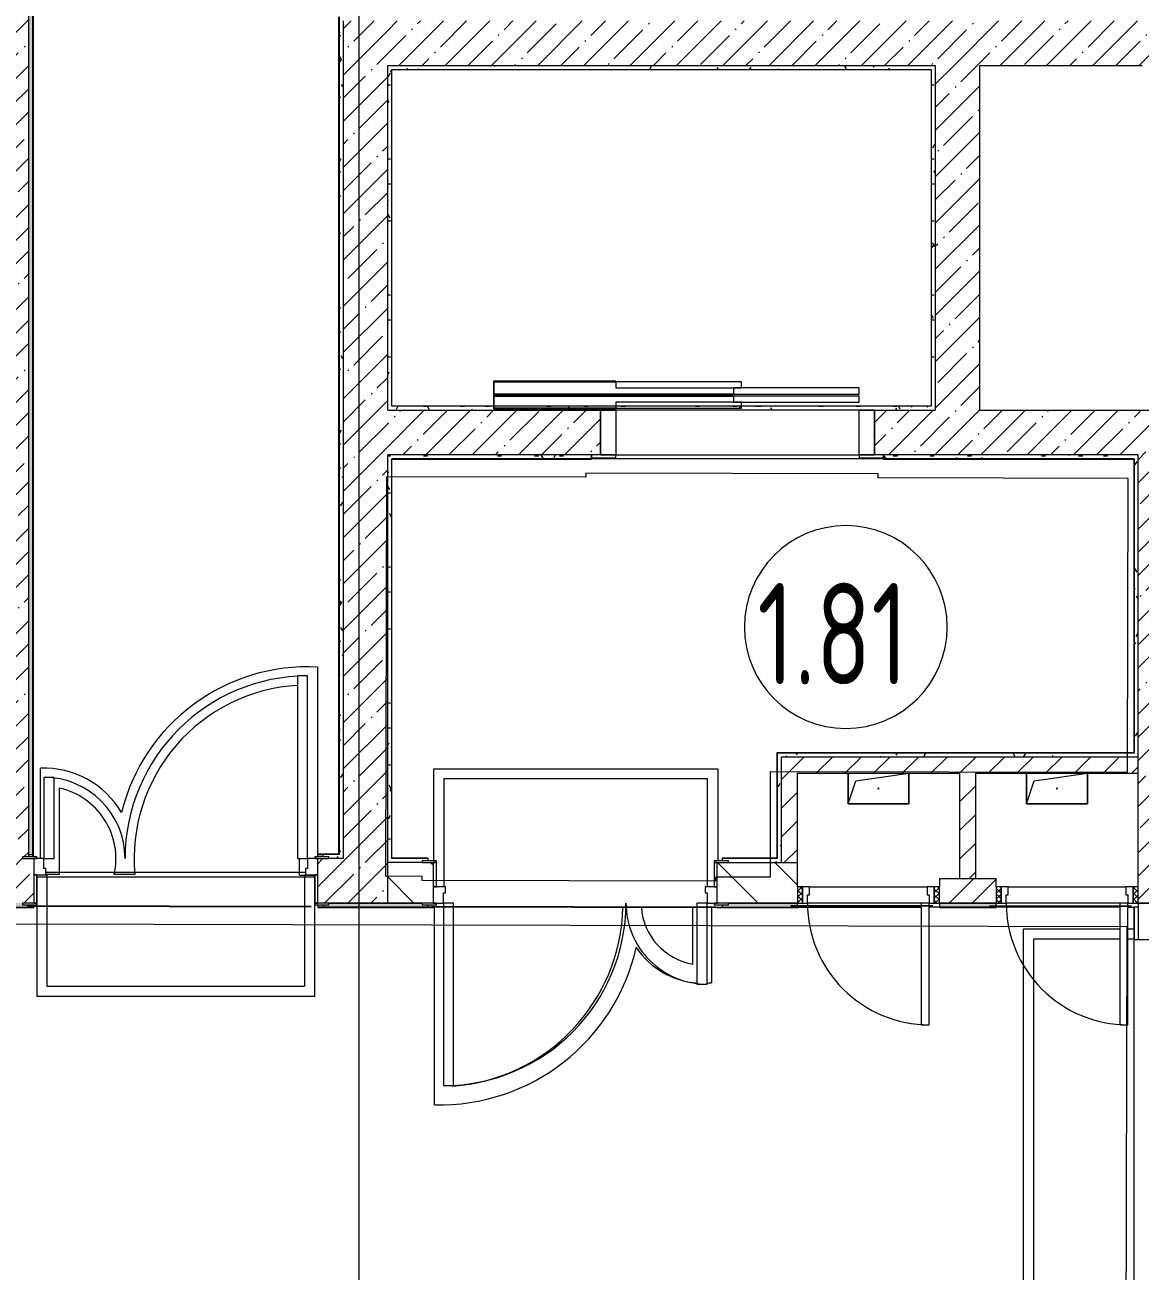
# Model space of a CAD drawing. Header units: millimetres. Extents: x -1113 to 415037, y -3642 to 354837.
# Drawn here: x 93076 to 98574, y 11449 to 17594 of the extents above; entities that cross this region are included whole.
import ezdxf

# ---------------------------------------------------------------- set-up
doc = ezdxf.new("R2010")
doc.units = ezdxf.units.MM
for name, color, linetype, lineweight in [('A-AREA-BNDY', 7, 'Continuous', 5), ('A-AREA-IDEN', 7, 'Continuous', 9), ('A-DOOR-2', 7, 'Continuous', 5), ('A-DOOR-FRAM-2', 7, 'Continuous', 5), ('A-FLOR', 7, 'Continuous', 9), ('A-GENM', 7, 'Continuous', 9), ('A-WALL', 7, 'Continuous', 5), ('I-WALL', 7, 'Continuous', 5), ('Оси', 7, 'Continuous', 9)]:
    doc.layers.add(name, color=color, linetype=linetype, lineweight=lineweight)
for name, color, linetype, lineweight, true_color in [('A-DOOR-1', 7, 'Continuous', 5, 0xc0c0c0), ('A-DOOR-FRAM-1', 7, 'Continuous', 5, 0xc0c0c0), ('A-WALL-1', 9, 'Continuous', 5, 0x808080), ('A-WALL-FNSH-1', 9, 'Continuous', 5, 0x808080)]:
    doc.layers.add(name, color=color, linetype=linetype, lineweight=lineweight, true_color=true_color)
doc.styles.add('СПДС', font='ГОСТ тип А.ttf', dxfattribs={"width": 0.9})
pattern_1 = [(135, (64.7, -136.06), (-141.42136, -141.42136), [])]
pattern_2 = [(45, (64.7, -136.06), (-114.04925, 114.04925), []), (45, (178.75, -136.06), (-114.04925, 114.04925), [201.612, -40.322, 6.706, -33.617])]
pattern_3 = [(45, (64.7, -136.06), (-70.71068, 70.71068), [])]
pattern_4 = [(0, (64.7, -136.06), (243.84, 60.96), [20.117, -162.763, 20.117, -162.763, -975.36]), (0, (64.7, -136.06), (243.84, 60.96), [-365.76, 20.117, -345.643, 20.117, -162.763, -426.72]), (0, (64.7, -136.06), (243.84, 60.96), [-914.4, 20.117, -101.803, 20.117, -284.683]), (120, (156.14, -105.58), (-174.71291, 180.691634), [20.117, -162.763, 20.117, -162.763, -975.36]), (120, (156.14, -105.58), (-174.71291, 180.691634), [-365.76, 20.117, -345.643, 20.117, -162.763, -426.72]), (120, (156.14, -105.58), (-174.71291, 180.691634), [-914.4, 20.117, -101.803, 20.117, -284.683]), (240, (186.62, 16.34), (-69.12709, -241.651634), [20.117, -162.763, 20.117, -162.763, -975.36]), (240, (186.62, 16.34), (-69.12709, -241.651634), [-365.76, 20.117, -345.643, 20.117, -162.763, -426.72]), (240, (186.62, 16.34), (-69.12709, -241.651634), [-914.4, 20.117, -101.803, 20.117, -284.683])]

# ---------------------------------------------------------------- blocks, each defined once
blk = doc.blocks.new('110_Дверь_СКБ_2Ст - Д-1_л_Лестничная клетка EIS60 2-32142534-Объем проектирования 1 этажа')
at = {"layer": 'A-DOOR-1'}
for p, q in [((662.5, 1010), (612.5, 1010)), ((612.5, 1010), (612.5, 110)), ((662.5, 110), (662.5, 1010)), ((-637.5, 510), (-637.5, 110)), ((-587.5, 510), (-637.5, 510)), ((-587.5, 110), (-587.5, 510)), ((-637.5, 110), (-587.5, 110)), ((612.5, 110), (662.5, 110))]:
    blk.add_line(p, q, dxfattribs=at)
for centre, radius, start, end in [((662.5, 110), 900, 90, 180), ((-637.5, 110), 400, 360, 90)]:
    blk.add_arc(centre, radius, start, end, dxfattribs=at)
at = {"layer": 'A-DOOR-FRAM-1'}
for p, q in [((-672.5, 118), (-742.5, 118)), ((-742.5, 118), (-742.5, 110)), ((-742.5, 110), (-672.5, 110)), ((-637.5, 110), (-687.5, 110)), ((-687.5, 110), (-687.5, 30)), ((-672.5, 110), (-672.5, 118)), ((-637.5, 60), (-637.5, 110)), ((662.5, 110), (662.5, 60)), ((712.5, 110), (662.5, 110)), ((767.5, 118), (697.5, 118)), ((697.5, 118), (697.5, 110)), ((697.5, 110), (767.5, 110)), ((712.5, 30), (712.5, 110)), ((767.5, 110), (767.5, 118)), ((-687.5, 30), (-627.5, 30)), ((-672.5, 30), (-687.5, 30)), ((-687.5, 30), (-687.5, -110)), ((-672.5, -110), (-672.5, 30)), ((-627.5, 60), (-637.5, 60)), ((-627.5, 30), (-627.5, 60)), ((662.5, 60), (652.5, 60)), ((652.5, 60), (652.5, 30)), ((652.5, 30), (712.5, 30)), ((712.5, 30), (697.5, 30)), ((697.5, 30), (697.5, -110)), ((712.5, -110), (712.5, 30)), ((-672.5, -110), (-742.5, -110)), ((-742.5, -110), (-742.5, -118)), ((-742.5, -118), (-672.5, -118)), ((-687.5, -110), (-672.5, -110)), ((-672.5, -118), (-672.5, -110)), ((697.5, -110), (712.5, -110)), ((767.5, -110), (697.5, -110)), ((697.5, -110), (697.5, -118)), ((697.5, -118), (767.5, -118)), ((767.5, -118), (767.5, -110))]:
    blk.add_line(p, q, dxfattribs=at)
blk = doc.blocks.new('110_Дверь_СКБ_2Ст - Д-3а 1450x2100h_Лестничная клетка из коридора-32213611-Объем проектирования 1 этажа')
at = {"layer": 'A-DOOR-1'}
for p, q in [((662.5, 1000), (612.5, 1000)), ((612.5, 1000), (612.5, 100)), ((662.5, 100), (662.5, 1000)), ((-637.5, 500), (-637.5, 100)), ((-587.5, 500), (-637.5, 500)), ((-587.5, 100), (-587.5, 500)), ((-637.5, 100), (-587.5, 100)), ((612.5, 100), (662.5, 100))]:
    blk.add_line(p, q, dxfattribs=at)
for centre, radius, start, end in [((662.5, 100), 900, 90, 180), ((-637.5, 100), 400, 360, 90)]:
    blk.add_arc(centre, radius, start, end, dxfattribs=at)
at = {"layer": 'A-DOOR-FRAM-1'}
for p, q in [((-672.5, 108), (-742.5, 108)), ((-742.5, 108), (-742.5, 100)), ((-742.5, 100), (-672.5, 100)), ((-637.5, 100), (-687.5, 100)), ((-687.5, 100), (-687.5, 20)), ((-672.5, 100), (-672.5, 108)), ((-637.5, 50), (-637.5, 100)), ((662.5, 100), (662.5, 50)), ((712.5, 100), (662.5, 100)), ((767.5, 108), (697.5, 108)), ((697.5, 108), (697.5, 100)), ((697.5, 100), (767.5, 100)), ((712.5, 20), (712.5, 100)), ((767.5, 100), (767.5, 108)), ((-687.5, 20), (-627.5, 20)), ((-672.5, 20), (-687.5, 20)), ((-687.5, 20), (-687.5, -100)), ((-672.5, -100), (-672.5, 20)), ((-627.5, 50), (-637.5, 50)), ((-627.5, 20), (-627.5, 50)), ((662.5, 50), (652.5, 50)), ((652.5, 50), (652.5, 20)), ((652.5, 20), (712.5, 20)), ((712.5, 20), (697.5, 20)), ((697.5, 20), (697.5, -100)), ((712.5, -100), (712.5, 20)), ((-672.5, -100), (-742.5, -100)), ((-742.5, -100), (-742.5, -108)), ((-742.5, -108), (-672.5, -108)), ((-687.5, -100), (-672.5, -100)), ((-672.5, -108), (-672.5, -100)), ((697.5, -100), (712.5, -100)), ((767.5, -100), (697.5, -100)), ((697.5, -100), (697.5, -108)), ((697.5, -108), (767.5, -108)), ((767.5, -108), (767.5, -100))]:
    blk.add_line(p, q, dxfattribs=at)
blk = doc.blocks.new('110_Дверь_СКБ_1Ст - д-18п 700x2100h_Технический шкаф ЭОМ и СС 2-32193184-Объем проектирования 1 этажа')
at = {"layer": 'A-DOOR-2'}
h = blk.add_hatch(dxfattribs=at)
h.set_pattern_fill('FP_119', color=256, style=0, pattern_type=2)
h.set_pattern_definition([(135, (1951.41, 124.685), (-14.14214, -14.14214), []), (225, (1951.41, 124.685), (14.14214, -14.14214), [])])
h.paths.add_polyline_path([(337.5, 60), (337.5, -20), (362.5, -20), (362.5, 60)])
at = {"layer": 'A-DOOR-FRAM-2'}
h = blk.add_hatch(dxfattribs=at)
h.set_pattern_fill('FP_120', color=256, style=0, pattern_type=2)
h.set_pattern_definition([(45, (-171.384, 124.685), (-14.1421, 14.1421), []), (135, (-171.384, 124.685), (-14.1421, -14.1421), [])])
h.paths.add_polyline_path([(-337.5, 60), (-337.5, -20), (-312.5, -20), (-312.5, 60)])
at = {"layer": 'A-DOOR-1'}
for p, q in [((-287.5, 660), (-287.5, 60)), ((-247.5, 660), (-287.5, 660)), ((-247.5, 60), (-247.5, 660)), ((-287.5, 60), (-247.5, 60))]:
    blk.add_line(p, q, dxfattribs=at)
blk.add_arc((-287.5, 60), 600, 360, 90, dxfattribs=at)
at = {"layer": 'A-DOOR-FRAM-1'}
for p, q in [((-312.5, 60), (-337.5, 60)), ((-337.5, 60), (-337.5, -20)), ((-287.5, 60), (-312.5, 60)), ((-312.5, 60), (-312.5, -20)), ((-312.5, -20), (-312.5, 60)), ((-287.5, 20), (-287.5, 60)), ((-277.5, 20), (-287.5, 20)), ((-277.5, -20), (-277.5, 20)), ((-247.5, 60), (312.5, 60)), ((312.5, 20), (302.5, 20)), ((302.5, 20), (302.5, -20)), ((312.5, 60), (312.5, 20)), ((337.5, 60), (312.5, 60)), ((337.5, -20), (337.5, 60)), ((362.5, 60), (337.5, 60)), ((337.5, 60), (337.5, -20)), ((362.5, -20), (362.5, 60)), ((-337.5, -20), (-312.5, -20)), ((-312.5, -20), (-277.5, -20)), ((302.5, -20), (-277.5, -20)), ((302.5, -20), (337.5, -20)), ((337.5, -20), (362.5, -20))]:
    blk.add_line(p, q, dxfattribs=at)
blk = doc.blocks.new('GM_Отверстие прямоугольное _в плите_ - Отверстие-21620300-Объем проектирования 1 этажа')
at = {"layer": 'A-GENM'}
for p, q in [((-150, -75), (-150, 75)), ((-150, 75), (-150, -75)), ((-112.5, 37.5), (150, 75)), ((150, 75), (150, -75)), ((150, -75), (150, 75)), ((-150, -75), (-112.5, 37.5)), ((150, -75), (-150, -75)), ((-150, -75), (150, -75))]:
    blk.add_line(p, q, dxfattribs=at)
for start, end in [(360, 180), (180, 360)]:
    blk.add_arc((0, 0), 2.5, start, end, dxfattribs=at)
blk = doc.blocks.new('DOR_Дверь лифта - 1350х2050h-19118285-Объем проектирования 1 этажа')
at = {"layer": 'A-DOOR-1'}
for p, q in [((-600, 125), (-720, 125)), ((-720, 125), (-720, 110)), ((-600, 110), (-600, 125)), ((720, 125), (600, 125)), ((600, 125), (600, 110)), ((720, 110), (720, 125)), ((-720, 110), (-600, 110)), ((-675, 110), (-675, -110)), ((-600, 110), (-675, 110)), ((600, 110), (-600, 110)), ((-600, 110), (-600, -110)), ((600, -110), (600, 110)), ((675, 110), (600, 110)), ((600, 110), (720, 110)), ((675, -110), (675, 110)), ((-675, -110), (-600, -110)), ((-600, -110), (600, -110)), ((-20, -120), (-20, -150)), ((600, -120), (-20, -120)), ((600, -110), (675, -110)), ((600, -150), (600, -120)), ((-600, -150), (-600, -180)), ((20, -150), (-600, -150)), ((-600, -180), (20, -180)), ((-20, -150), (600, -150)), ((20, -180), (20, -150)), ((-600, -190), (-600, -220)), ((20, -190), (-600, -190)), ((-600, -220), (20, -220)), ((-20, -220), (-20, -250)), ((600, -220), (-20, -220)), ((20, -220), (20, -190)), ((600, -250), (600, -220)), ((-20, -250), (600, -250))]:
    blk.add_line(p, q, dxfattribs=at)
at = {"layer": 'A-DOOR-FRAM-1'}
for p, q in [((600, -117), (600, -120)), ((1203, -117), (600, -117)), ((600, -120), (1200, -120)), ((1200, -120), (1200, -180)), ((1203, -183), (1203, -117)), ((1200, -180), (20, -180)), ((20, -180), (20, -183)), ((20, -183), (1203, -183)), ((1203, -187), (20, -187)), ((20, -187), (20, -190)), ((20, -190), (1200, -190)), ((1200, -190), (1200, -250)), ((1203, -253), (1203, -187)), ((600, -250), (600, -253)), ((1200, -250), (600, -250)), ((600, -253), (1203, -253))]:
    blk.add_line(p, q, dxfattribs=at)
blk = doc.blocks.new('Марка_Помещения - Номер-25198446-Объем проектирования 1 этажа')
at = {"layer": 'A-AREA-IDEN'}
for start, end in [(360, 180), (180, 360)]:
    blk.add_arc((0, 0), 2.5, start, end, dxfattribs=at)

msp = doc.modelspace()

# ---------------------------------------------------------------- hatches: boundary and pattern name
at = {"layer": 'I-WALL'}
h = msp.add_hatch(dxfattribs=at)
h.set_pattern_fill('FP_1', color=256, style=0, pattern_type=2)
h.set_pattern_definition(pattern_2)
h.paths.add_polyline_path([(93064.7, 13483.9), (93064.7, 13491.9), (93094.7, 13491.9), (93094.3, 21013.9), (92874.7, 21013.9), (92874.7, 13483.9)])
h = msp.add_hatch(dxfattribs=at)
h.set_pattern_fill('FP_191', color=256, style=0, pattern_type=2)
h.set_pattern_definition(pattern_4)
h.paths.add_polyline_path([(93094.7, 13503.9), (93114.7, 13504.9), (93114.7, 20993.9), (93094.7, 20993.9), (93094.7, 13636.4)])
h = msp.add_hatch(dxfattribs=at)
h.set_pattern_fill('FP_191', color=256, style=0, pattern_type=2)
h.set_pattern_definition(pattern_4)
h.paths.add_polyline_path([(94644.7, 13503.9), (94642.8, 17633.9), (94624.7, 17633.9), (94624.7, 13504.9), (94642.8, 13504)])
h = msp.add_hatch(dxfattribs=at)
h.set_pattern_fill('FP_1', color=256, style=0, pattern_type=2)
h.set_pattern_definition(pattern_2)
h.paths.add_polyline_path([(94644.7, 13483.9), (94864.7, 13483.9), (94864.7, 17613.9), (94644.7, 17613.9), (94644.7, 13636.4)])
h = msp.add_hatch(dxfattribs=at)
h.set_pattern_fill('FP_1', color=256, style=0, pattern_type=2)
h.set_pattern_definition(pattern_2)
h.paths.add_polyline_path([(95826.8, 17393.9), (100864.7, 17393.9), (100864.7, 17613.9), (94864.7, 17613.9), (94864.7, 17393.9), (95821.7, 17393.9)])
h = msp.add_hatch(dxfattribs=at)
h.set_pattern_fill('FP_191', color=256, style=0, pattern_type=2)
h.set_pattern_definition(pattern_4)
h.paths.add_polyline_path([(94864.7, 17373.9), (97544.7, 17373.9), (97544.7, 17393.9), (94864.7, 17393.9)])
h = msp.add_hatch(dxfattribs=at)
h.set_pattern_fill('FP_191', color=256, style=0, pattern_type=2)
h.set_pattern_definition(pattern_4)
h.paths.add_polyline_path([(97544.7, 15713.9), (97564.7, 15713.9), (97564.7, 17393.9), (97544.7, 17393.9), (97544.7, 16816.4)])
h = msp.add_hatch(dxfattribs=at)
h.set_pattern_fill('FP_1', color=256, style=0, pattern_type=2)
h.set_pattern_definition(pattern_2)
h.paths.add_polyline_path([(97564.7, 15693.9), (97784.7, 15693.9), (97784.7, 17393.9), (97564.7, 17393.9), (97564.7, 16816.4)])
h = msp.add_hatch(dxfattribs=at)
h.set_pattern_fill('FP_191', color=256, style=0, pattern_type=2)
h.set_pattern_definition(pattern_4)
h.paths.add_polyline_path([(94864.7, 15693.9), (94884.7, 15693.9), (94884.7, 17373.9), (94864.7, 17373.9), (94864.7, 15713.9)])
h = msp.add_hatch(dxfattribs=at)
h.set_pattern_fill('FP_1', color=256, style=0, pattern_type=2)
h.set_pattern_definition(pattern_2)
h.paths.add_polyline_path([(97784.7, 15473.9), (98564.7, 15473.9), (98564.7, 15693.9), (97264.7, 15693.9), (97264.7, 15473.9), (97564.7, 15473.9)])
h.paths.add_polyline_path([(95869.7, 15473.9), (95914.7, 15473.9), (95914.7, 15693.9), (94864.7, 15693.9), (94864.7, 15473.9), (95859.7, 15473.9)])
h = msp.add_hatch(dxfattribs=at)
h.set_pattern_fill('FP_191', color=256, style=0, pattern_type=2)
h.set_pattern_definition(pattern_4)
h.paths.add_polyline_path([(97564.7, 15693.9), (97564.7, 15713.9), (94884.7, 15713.9), (94884.7, 15693.9), (97264.7, 15693.9)])
h = msp.add_hatch(dxfattribs=at)
h.set_pattern_fill('FP_1', color=256, style=0, pattern_type=2)
h.set_pattern_definition(pattern_2)
h.paths.add_polyline_path([(98564.7, 13483.9), (98784.7, 13483.9), (98784.7, 15693.9), (98564.7, 15693.9), (98564.7, 13636.4)])
h = msp.add_hatch(dxfattribs=at)
h.set_pattern_fill('FP_191', color=256, style=0, pattern_type=2)
h.set_pattern_definition(pattern_4)
h.paths.add_polyline_path([(94864.7, 13463.9), (94884.7, 13463.9), (94884.7, 13483.9)])
h.paths.add_polyline_path([(94864.7, 13463.9), (94884.7, 13484.9), (94884.7, 15473.9), (94864.7, 15473.9), (94864.7, 13483.9)])
h = msp.add_hatch(dxfattribs=at)
h.set_pattern_fill('FP_191', color=256, style=0, pattern_type=2)
h.set_pattern_definition(pattern_4)
h.paths.add_polyline_path([(98564.7, 15453.9), (98564.7, 15473.9), (97309.7, 15473.9), (97309.7, 15453.9), (98544.7, 15453.9)])
h.paths.add_polyline_path([(95440.4, 15453.9), (95869.7, 15453.9), (95869.7, 15473.9), (94884.7, 15473.9), (94885.7, 15453.9), (95423.7, 15453.9)])
h = msp.add_hatch(dxfattribs=at)
h.set_pattern_fill('FP_191', color=256, style=0, pattern_type=2)
h.set_pattern_definition(pattern_4)
h.paths.add_polyline_path([(98564.7, 13983.9), (98564.7, 15453.9), (98544.7, 15452.9), (98544.7, 13983.9)])
h = msp.add_hatch(dxfattribs=at)
h.set_pattern_fill('FP_191', color=256, style=0, pattern_type=2)
h.set_pattern_definition(pattern_4)
h.paths.add_polyline_path([(96784.7, 13983.9), (98544.7, 13983.9), (98543.7, 14003.9), (96784.7, 14003.9)])
h = msp.add_hatch(dxfattribs=at)
h.set_pattern_fill('FP_191', color=256, style=0, pattern_type=2)
h.set_pattern_definition(pattern_4)
h.paths.add_polyline_path([(96804.7, 13463.9), (96804.7, 13983.9), (96784.7, 13983.7), (96784.7, 13463.9)])
h = msp.add_hatch(dxfattribs=at)
h.set_pattern_fill('FP_22', color=256, style=0, pattern_type=2)
h.set_pattern_definition(pattern_3)
h.paths.add_polyline_path([(96804.7, 13463.9), (96884.7, 13463.9), (96884.7, 13983.9), (96804.7, 13983.9), (96804.7, 13636.4)])
h = msp.add_hatch(dxfattribs=at)
h.set_pattern_fill('FP_22', color=256, style=0, pattern_type=2)
h.set_pattern_definition(pattern_3)
h.paths.add_polyline_path([(96884.7, 13903.9), (98564.7, 13903.9), (98564.7, 13983.9), (96884.7, 13983.9)])
h = msp.add_hatch(dxfattribs=at)
h.set_pattern_fill('FP_22', color=256, style=0, pattern_type=2)
h.set_pattern_definition(pattern_3)
h.paths.add_polyline_path([(97764.7, 13383.9), (97764.7, 13903.9), (97684.7, 13903.9), (97684.7, 13383.9), (97737.4, 13383.9)])
h = msp.add_hatch(dxfattribs=at)
h.set_pattern_fill('FP_1', color=256, style=0, pattern_type=2)
h.set_pattern_definition(pattern_2)
h.paths.add_polyline_path([(94864.7, 13263.9), (94864.7, 13483.9), (94519.7, 13483.9), (94519.7, 13263.9), (94644.7, 13263.9)])
h.paths.add_polyline_path([(93064.7, 13263.9), (93119.7, 13263.9), (93119.7, 13483.9), (92874.7, 13483.9), (92874.7, 13263.9)])
h = msp.add_hatch(dxfattribs=at)
h.set_pattern_fill('FP_191', color=256, style=0, pattern_type=2)
h.set_pattern_definition(pattern_4)
h.paths.add_polyline_path([(94642.8, 13483.9), (94644.7, 13483.9), (94642.8, 13503.9), (94544.7, 13503.9), (94544.7, 13491.9), (94574.7, 13491.4), (94574.7, 13483.9), (94624.7, 13483.9)])
h = msp.add_hatch(dxfattribs=at)
h.set_pattern_fill('FP_23', color=256, style=0, pattern_type=2)
h.set_pattern_definition(pattern_1)
h.paths.add_polyline_path([(96705.9, 13263.9), (96884.7, 13263.9), (96884.7, 13463.9), (96489.7, 13463.9), (96489.7, 13263.9), (96544.7, 13263.9)])
h.paths.add_polyline_path([(95034.7, 13263.9), (95089.7, 13263.9), (95089.7, 13463.9), (94864.7, 13463.9), (94864.7, 13263.9), (94984, 13263.9)])
h = msp.add_hatch(dxfattribs=at)
h.set_pattern_fill('FP_191', color=256, style=0, pattern_type=2)
h.set_pattern_definition(pattern_4)
h.paths.add_polyline_path([(96783.9, 13463.9), (96784.7, 13463.9), (96783.7, 13483.9), (96514.7, 13483.9), (96514.7, 13471.9), (96544.7, 13471.9), (96544.7, 13463.9), (96705.9, 13463.9)])
h.paths.add_polyline_path([(95034.7, 13463.9), (95034.7, 13471.9), (95064.7, 13471.9), (95064.7, 13483.9), (94885.7, 13483.9), (94884.7, 13463.9), (95025.7, 13463.9)])
h = msp.add_hatch(dxfattribs=at)
h.set_pattern_fill('FP_1', color=256, style=0, pattern_type=2)
h.set_pattern_definition(pattern_2)
h.paths.add_polyline_path([(100464.7, 13263.9), (100664.7, 13263.9), (100664.7, 13483.9), (100464.7, 13483.9), (100464.7, 13310.9)])
h.paths.add_polyline_path([(98564.7, 13263.9), (99764.7, 13263.9), (99764.7, 13483.9), (98564.7, 13483.9), (98564.7, 13343.9)])
h = msp.add_hatch(dxfattribs=at)
h.set_pattern_fill('FP_79', color=256, style=0, pattern_type=2)
h.set_pattern_definition([(45, (64.7, -136.06), (-171.0739, 171.0739), []), (45, (178.75, -136.06), (-171.0739, 171.0739), [])])
h.paths.add_polyline_path([(97737.4, 13263.9), (97864.7, 13263.9), (97864.7, 13383.9), (97584.7, 13383.9), (97584.7, 13263.9), (97684.7, 13263.9)])
h = msp.add_hatch(dxfattribs=at)
h.set_pattern_fill('FP_191', color=256, style=0, pattern_type=2)
h.set_pattern_definition(pattern_4)
h.paths.add_polyline_path([(97584.7, 13243.9), (97864.7, 13243.9), (97864.7, 13263.9), (97584.7, 13263.9)])
h.paths.add_polyline_path([(96884.7, 13243.9), (96884.7, 13263.9), (96544.7, 13263.9), (96544.7, 13255.9), (96514.7, 13255.9), (96514.7, 13243.9), (96804.7, 13243.9)])
h.paths.add_polyline_path([(92314.7, 13243.9), (93094.7, 13243.9), (93094.7, 13255.9), (93064.7, 13255.9), (93064.7, 13263.9), (92344.7, 13263.9), (92344.7, 13255.9), (92314.7, 13255.9)])
h.paths.add_polyline_path([(89694.7, 13243.9), (91364.7, 13243.9), (91364.7, 13255.9), (91334.7, 13255.9), (91334.7, 13263.9), (89454.7, 13263.9), (89454.7, 13255.9), (89424.7, 13255.9), (89424.7, 13243.9), (89614.7, 13243.9)])
h.paths.add_polyline_path([(94624.7, 13243.9), (95064.7, 13243.9), (95064.7, 13255.9), (95034.7, 13255.9), (95034.7, 13263.9), (94574.7, 13263.9), (94574.7, 13255.9), (94544.7, 13255.9), (94544.7, 13243.9)])
h.paths.add_polyline_path([(84931.1, 13243.9), (85204.7, 13243.9), (85204.7, 13255.9), (85174.7, 13255.9), (85174.7, 13263.9), (82778.7, 13263.9), (82778.7, 13243.9), (84814.7, 13243.9)])
h.paths.add_polyline_path([(86334.7, 13243.9), (86683.1, 13243.9), (86683.1, 13263.9), (86184.7, 13263.9), (86184.7, 13255.9), (86154.7, 13255.9), (86154.7, 13243.9)])
h.paths.add_polyline_path([(87383.1, 13243.9), (87564.7, 13243.9), (87564.7, 13263.9), (87383.1, 13263.9)])
h.paths.add_polyline_path([(88314.7, 13243.9), (88474.7, 13243.9), (88474.7, 13255.9), (88444.7, 13255.9), (88444.7, 13263.9), (88264.7, 13263.9), (88264.7, 13243.9)])
h = msp.add_hatch(dxfattribs=at)
h.set_pattern_fill('FP_23', color=256, style=0, pattern_type=2)
h.set_pattern_definition(pattern_1)
h.paths.add_polyline_path([(98764.7, 10463.9), (98764.7, 11183.9), (98564.7, 11183.9), (98564.7, 10463.9), (98753.7, 10463.9)])
h.paths.add_polyline_path([(98564.7, 13083.9), (98764.7, 13083.9), (98764.7, 13263.9), (98564.7, 13263.9), (98564.7, 13106.4)])

# ---------------------------------------------------------------- linework, layer by layer
for points in [[(93087.3, 13251), (94487.3, 13247.7)], [(95082.3, 13246.3), (96482.3, 13243)], [(96852.4, 13252.2), (97552.4, 13250.5)], [(97832.3, 13249.9), (98532.3, 13248.2)]]:
    msp.add_lwpolyline(points)
at = {"layer": 'A-AREA-BNDY', "flags": 128}
for points in [[(97282.3, 15360.2), (97282.4, 15381.2), (95842.4, 15384.5), (95842.3, 15363.5), (94858.3, 15365.8), (94853.7, 13397.8), (95032.7, 13397.4), (95032.6, 13376.4), (96482.6, 13373), (96482.7, 13394), (96751.7, 13393.4), (96752.9, 13913.4), (98512.9, 13909.3), (98516.3, 15357.3)], [(82729.2, 13184.3), (82724.9, 11376.3), (85018.9, 11370.9), (85016.7, 10420.9), (85435.7, 10419.9), (85435.6, 10398.9), (85470.6, 10398.9), (85470.3, 10258.9), (85658.8, 10258.4), (89121.8, 10250.3), (89385.3, 10249.7), (89385.7, 10410.7), (97423.6, 10391.8), (97425.3, 11111.8), (98506.3, 11109.3), (98511.1, 13147.3)]]:
    msp.add_lwpolyline(points, close=True, dxfattribs=at)
at = {"layer": 'A-FLOR'}
for p, q in [((93114.7, 13491.9), (93114.7, 20993.9)), ((94624.7, 17633.9), (94624.7, 13504.9)), ((97784.7, 17393.9), (98584.7, 17393.9)), ((94884.7, 13484.9), (94884.7, 15453.9)), ((98544.7, 15453.9), (94885.7, 15453.9)), ((98544.7, 15452.9), (98544.7, 14003.9)), ((94519.3, 14427.6), (94519.3, 13491.9)), ((98543.7, 14003.9), (96784.7, 14003.9)), ((96784.7, 14003.9), (96784.7, 13483.9)), ((93152.9, 13483.9), (93152.9, 13928.6)), ((95092.2, 13926.1), (96492.2, 13926.1)), ((95092.2, 13471.9), (95092.2, 13926.1)), ((96492.2, 13926.1), (96492.2, 13471.9)), ((93244.7, 13830.9), (93244.7, 13404.9)), ((96442.2, 13876.1), (95142.2, 13876.1)), ((95142.2, 13876.1), (95142.2, 13343.9)), ((96442.2, 13343.9), (96442.2, 13876.1)), ((94429.3, 13401.9), (94429.3, 13483.9)), ((95064.7, 13483.9), (94885.7, 13483.9)), ((95064.7, 13471.9), (95064.7, 13483.9)), ((96514.7, 13483.9), (96514.7, 13471.9)), ((96783.7, 13483.9), (96514.7, 13483.9)), ((93134.7, 13403.9), (93134.7, 12803.9)), ((93244.7, 13404.9), (93179.4, 13404.9)), ((94459.7, 13414), (93179.7, 13414)), ((93179.7, 13403.9), (93184.7, 13403.9)), ((93184.7, 13403.9), (93184.7, 12853.9)), ((93618.3, 13405.4), (93515.9, 13405.4)), ((94429.3, 13401.9), (94504.7, 13401.9)), ((94454.7, 13403.9), (94459.7, 13403.9)), ((94454.7, 13403.9), (94454.7, 12853.9)), ((94504.7, 12803.9), (94504.7, 13401.9)), ((93135.6, 13394), (94503.8, 13394)), ((92296, 13243.9), (93094.7, 13243.9)), ((93095.5, 13243.9), (93119.7, 13243.9)), ((93119.7, 13243.9), (93119.7, 13255.9)), ((94519.7, 13255.9), (94519.7, 13243.9)), ((95139.7, 13243.9), (94519.7, 13243.9)), ((95064.7, 13243.9), (95064.7, 13255.9)), ((95095.1, 12269.2), (95095.1, 13246.9)), ((95095.1, 13246.9), (95139.7, 13246.9)), ((96389.7, 13243.9), (95189.7, 13243.9)), ((96024.5, 13243.4), (96115.4, 13243.4)), ((96369.7, 12963.1), (96369.7, 13243.9)), ((96439.7, 13243.9), (97494.7, 13243.9)), ((96461.5, 13243.9), (96461.5, 12871.2)), ((96514.7, 13255.9), (96514.7, 13243.9)), ((98474.7, 13243.9), (97534.7, 13243.9)), ((98514.7, 13243.9), (98544.7, 13243.9)), ((97999.5, 13136.2), (98474.7, 13136.2)), ((97999.5, 11321), (97999.5, 13136.2)), ((98514.7, 13136.2), (98544.7, 13136.2)), ((98474.7, 13086.2), (98049.5, 13086.2)), ((98049.5, 13086.2), (98049.5, 11371)), ((98544.7, 13086.2), (98514.7, 13086.2)), ((93184.7, 12853.9), (94454.7, 12853.9)), ((94504.7, 12803.9), (93134.7, 12803.9)), ((95185.1, 12363.9), (95185.1, 12361.3))]:
    msp.add_line(p, q, dxfattribs=at)
for centre, radius, start, end in [((94469.7, 13483.9), 945, 86.9906, 166.09511), ((94469.7, 13483.9), 945, 86.9906, 166.09511), ((94469.7, 13483.9), 855, 93.35556, 185.27324), ((94469.7, 13483.9), 855, 93.35556, 185.27324), ((93169.7, 13483.9), 445, 30.68536, 92.15971), ((93169.7, 13483.9), 445, 30.68536, 92.15971), ((93169.7, 13483.9), 355, 347.21166, 77.80233), ((93169.7, 13483.9), 355, 347.21166, 77.80233), ((95119.7, 13263.9), 905, 274.14371, 358.70203), ((95119.7, 13263.9), 905, 274.14371, 358.70203), ((96419.7, 13263.9), 305, 183.85394, 260.56466), ((96419.7, 13263.9), 305, 183.85394, 260.56466), ((95119.7, 13263.9), 995, 268.58294, 347.32946), ((95119.7, 13263.9), 995, 268.58294, 347.32946), ((96419.7, 13263.9), 395, 213.54048, 265.63343), ((96419.7, 13263.9), 395, 213.54048, 265.63343), ((96419.7, 13263.9), 395, 272.90796, 276.07108), ((96419.7, 13263.9), 395, 272.90796, 276.07108)]:
    msp.add_arc(centre, radius, start, end, dxfattribs=at)
at = {"layer": 'A-WALL'}
for p, q in [((94884.7, 15453.9), (94885.7, 15453.9)), ((98544.7, 15453.9), (98544.7, 15452.9)), ((98544.7, 14003.9), (98543.7, 14003.9)), ((94624.7, 13503.9), (94544.7, 13503.9)), ((94624.7, 13504.9), (94624.7, 13503.9)), ((94884.7, 13483.9), (94884.7, 13484.9)), ((94884.7, 13483.9), (94885.7, 13483.9)), ((96784.7, 13483.9), (96783.7, 13483.9)), ((97584.7, 13263.9), (97864.7, 13263.9)), ((97864.7, 13263.9), (97584.7, 13263.9)), ((98544.7, 13243.9), (98544.7, 13083.9))]:
    msp.add_line(p, q, dxfattribs=at)
at = {"layer": 'A-WALL-1'}
for p, q in [((93094.7, 13491.9), (93094.7, 21013.9)), ((94644.7, 17613.9), (94644.7, 13483.9)), ((94864.7, 15693.9), (94864.7, 17393.9)), ((94864.7, 17393.9), (97564.7, 17393.9)), ((97564.7, 17393.9), (97564.7, 15693.9)), ((97784.7, 15693.9), (97784.7, 17393.9)), ((94884.7, 17373.9), (97544.7, 17373.9)), ((94884.7, 15713.9), (94884.7, 17373.9)), ((97544.7, 17373.9), (97544.7, 15713.9)), ((94864.7, 15693.9), (95989.7, 15693.9)), ((97544.7, 15713.9), (94884.7, 15713.9)), ((95914.7, 15473.9), (95914.7, 15693.9)), ((97189.7, 15693.9), (97564.7, 15693.9)), ((97264.7, 15693.9), (97264.7, 15473.9)), ((97784.7, 15693.9), (98784.7, 15693.9)), ((94864.7, 13263.9), (94864.7, 15473.9)), ((95914.7, 15473.9), (94864.7, 15473.9)), ((95869.7, 15453.9), (95869.7, 15473.9)), ((98564.7, 15473.9), (97264.7, 15473.9)), ((97309.7, 15473.9), (97309.7, 15453.9)), ((98564.7, 13343.9), (98564.7, 15473.9)), ((96804.7, 13983.9), (96804.7, 13463.9)), ((98564.7, 13983.9), (96804.7, 13983.9)), ((96884.7, 13343.9), (96884.7, 13903.9)), ((96884.7, 13903.9), (97684.7, 13903.9)), ((97684.7, 13903.9), (97684.7, 13383.9)), ((97764.7, 13903.9), (98564.7, 13903.9)), ((97764.7, 13383.9), (97764.7, 13903.9)), ((93094.7, 13503.9), (93114.7, 13503.9)), ((94544.7, 13503.9), (94544.7, 13491.9)), ((94644.7, 13483.9), (94574.7, 13483.9)), ((95034.7, 13463.9), (94864.7, 13463.9)), ((96544.7, 13463.9), (96884.7, 13463.9)), ((97864.7, 13383.9), (97584.7, 13383.9)), ((97584.7, 13383.9), (97584.7, 13343.9)), ((97864.7, 13343.9), (97864.7, 13383.9)), ((93094.7, 13243.9), (93094.7, 13255.9)), ((94544.7, 13255.9), (94544.7, 13243.9)), ((94574.7, 13263.9), (95034.7, 13263.9)), ((95034.7, 13263.9), (94574.7, 13263.9)), ((96544.7, 13263.9), (96884.7, 13263.9)), ((96884.7, 13263.9), (96544.7, 13263.9)), ((96884.7, 13243.9), (96884.7, 13263.9)), ((97584.7, 13263.9), (97584.7, 13243.9)), ((97864.7, 13243.9), (97864.7, 13263.9)), ((98564.7, 13243.9), (98544.7, 13243.9)), ((98564.7, 13263.9), (98564.7, 13083.9)), ((98564.7, 13263.9), (99764.7, 13263.9)), ((99764.7, 13263.9), (98564.7, 13263.9)), ((98544.7, 13083.9), (98564.7, 13083.9)), ((98564.7, 13083.9), (98764.7, 13083.9))]:
    msp.add_line(p, q, dxfattribs=at)
at = {"layer": 'A-WALL-FNSH-1'}
for p, q in [((94885.7, 13483.9), (94885.7, 15452.9)), ((94885.7, 15452.9), (95869.7, 15452.9)), ((95869.7, 15452.9), (95869.7, 15453.9)), ((97309.7, 15453.9), (97309.7, 15452.9)), ((97309.7, 15452.9), (98543.7, 15452.9)), ((98543.7, 15452.9), (98543.7, 14004.9)), ((98543.7, 14004.9), (96783.7, 14004.9)), ((96783.7, 14004.9), (96783.7, 13484.9)), ((93114.7, 13503.9), (93119.7, 13503.9)), ((93119.7, 13504.9), (93115.7, 13504.9)), ((93119.7, 13503.9), (93119.7, 13504.9)), ((94623.7, 13504.9), (94519.7, 13504.9)), ((94519.7, 13504.9), (94519.7, 13503.9)), ((94519.7, 13503.9), (94544.7, 13503.9)), ((95064.7, 13484.9), (94884.7, 13484.9)), ((95064.7, 13483.9), (95064.7, 13484.9)), ((96783.7, 13484.9), (96514.7, 13484.9)), ((96514.7, 13484.9), (96514.7, 13483.9)), ((92314.7, 13242.9), (93119.7, 13242.9)), ((93095.5, 13243.9), (93094.7, 13243.9)), ((93119.7, 13242.9), (93119.7, 13243.9)), ((94519.7, 13243.9), (94519.7, 13242.9)), ((94519.7, 13242.9), (95089.7, 13242.9)), ((95089.7, 13242.9), (95089.7, 13243.9)), ((96489.7, 13243.9), (96489.7, 13242.9)), ((96489.7, 13242.9), (96884.7, 13242.9)), ((96884.7, 13242.9), (96884.7, 13243.9)), ((97584.7, 13243.9), (97584.7, 13242.9)), ((97584.7, 13242.9), (97864.7, 13242.9)), ((97864.7, 13242.9), (97864.7, 13243.9)), ((98543.7, 13243.9), (98543.7, 11203.9)), ((98544.7, 11203.9), (98544.7, 13083.9))]:
    msp.add_line(p, q, dxfattribs=at)
at = {"layer": 'I-WALL'}
for p, q in [((93115.7, 13493.9), (93115.7, 20993.9)), ((93116.7, 20993.9), (93116.7, 13493.9)), ((94623.7, 13504.9), (94623.7, 17633.9)), ((93115.7, 13493.9), (93116.7, 13493.9)), ((94623.7, 13504.9), (94624.7, 13504.9))]:
    msp.add_line(p, q, dxfattribs=at)
at = {"layer": 'Оси'}
msp.add_lwpolyline([(94724.7, -2042.3), (94724.7, 2957.7), (94724.7, 16779), (94724.7, 21779)], dxfattribs=at)

# ---------------------------------------------------------------- block references
at = {"layer": 'A-AREA-IDEN', "xscale": 199.9999999999999, "yscale": 199.9999999999999, "zscale": 199.9999999999999}
msp.add_blockref('Марка_Помещения - Номер-25198446-Объем проектирования 1 этажа', (97123.5, 14624.9), dxfattribs=at)
at = {"layer": 'A-DOOR-1', "rotation": 180}
for name, p in [('DOR_Дверь лифта - 1350х2050h-19118285-Объем проектирования 1 этажа', (96589.7, 15583.9)), ('110_Дверь_СКБ_2Ст - Д-3а 1450x2100h_Лестничная клетка из коридора-32213611-Объем проектирования 1 этажа', (95802.2, 13363.9)), ('110_Дверь_СКБ_1Ст - д-18п 700x2100h_Технический шкаф ЭОМ и СС 2-32193184-Объем проектирования 1 этажа', (97247.2, 13323.9)), ('110_Дверь_СКБ_1Ст - д-18п 700x2100h_Технический шкаф ЭОМ и СС 2-32193184-Объем проектирования 1 этажа', (98227.2, 13323.9))]:
    msp.add_blockref(name, p, dxfattribs=at)
at = {"layer": 'A-DOOR-1'}
msp.add_blockref('110_Дверь_СКБ_2Ст - Д-1_л_Лестничная клетка EIS60 2-32142534-Объем проектирования 1 этажа', (93807.2, 13373.9), dxfattribs=at)
at = {"layer": 'A-GENM'}
for p in [(97284.7, 13828.9), (98164.7, 13828.9)]:
    msp.add_blockref('GM_Отверстие прямоугольное _в плите_ - Отверстие-21620300-Объем проектирования 1 этажа', p, dxfattribs=at)

# ---------------------------------------------------------------- texts
at = {"layer": 'A-AREA-IDEN', "insert": (96687.4, 14842.1), "char_height": 500, "width": 1096.708, "attachment_point": 1, "style": 'СПДС'}
msp.add_mtext('1.81', dxfattribs=at)

doc.saveas('drawing.dxf')
